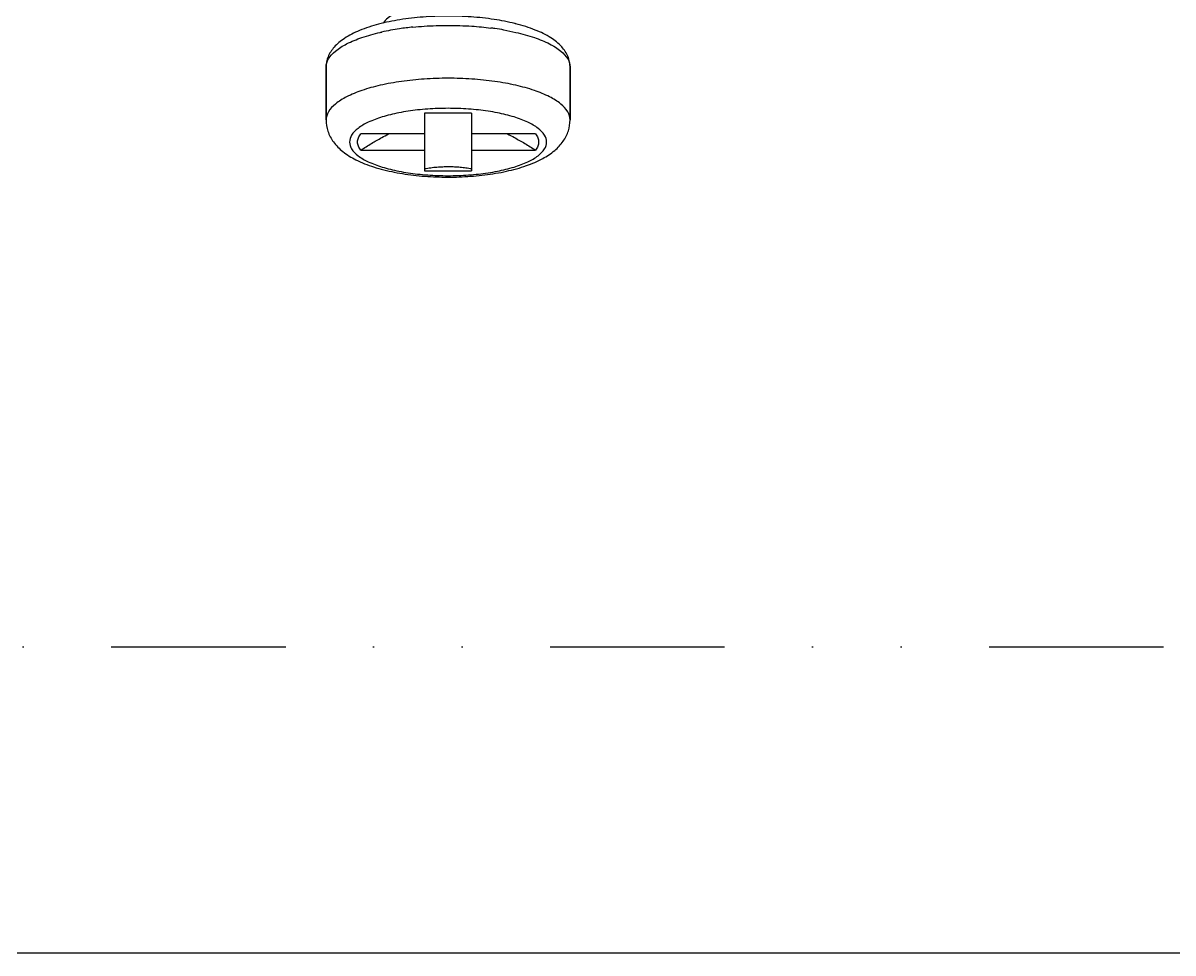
# Model space of a CAD drawing. Header units: millimetres. Extents: x 10368 to 13229, y -13270 to -11269.
# Drawn here: x 12755.9 to 12839.6, y -13205 to -13137.2 of the extents above; entities that cross this region are included whole.
import ezdxf

# ---------------------------------------------------------------- set-up
doc = ezdxf.new("R2010")
doc.units = ezdxf.units.MM
doc.linetypes.add('DIVIDE', pattern=[31.75, 12.7, -6.35, 0, -6.35, 0, -6.35])

# ---------------------------------------------------------------- blocks, each defined once
blk = doc.blocks.new('u59')
at = {"color": 7, "linetype": 'Continuous'}
for p, q in [((-224.392, 879.649), (-224.392, 883.832)), ((-220.976, 883.832), (-224.392, 883.832)), ((-220.976, 879.649), (-220.976, 883.832)), ((-224.392, 882.325), (-229.045, 882.325)), ((-216.323, 882.325), (-220.976, 882.325)), ((-229.045, 881.156), (-224.392, 881.156)), ((-220.976, 881.156), (-216.323, 881.156)), ((-231.565, 880.136), (-231.565, 876.284)), ((-231.565, 876.284), (-231.565, 880.136)), ((-213.803, 880.136), (-213.803, 876.284)), ((-213.803, 876.284), (-213.803, 880.136)), ((-224.392, 879.649), (-220.976, 879.649))]:
    blk.add_line(p, q, dxfattribs=at)
at = {"color": 2, "linetype": 'DIVIDE'}
blk.add_lwpolyline([(-633.796, 735.758), (-633.796, 879.002, -0.414214), (-594.264, 918.534), (-57.755, 918.534, -0.414214), (-18.223, 879.002), (-18.223, 735.758, -0.414214), (-57.755, 696.225), (-594.264, 696.225, -0.414214)], format="xyb", close=True, dxfattribs=at)
at = {"color": 7, "linetype": 'Continuous'}
for centre, radius, start, end in [((-224.042, 887.229), 14.542, 255.76809, 256.0679), ((-227.178, 873.074), 0.373, 173.21645, 179.95203), ((-223.272, 893.374), 20.093, 260.02725, 261.95896), ((-223.047, 894.917), 21.653, 261.94086, 262.68706), ((-222.346, 895.077), 21.815, 275.85478, 278.42279), ((-221.846, 891.851), 18.55, 278.35398, 282.44171)]:
    blk.add_arc(centre, radius, start, end, dxfattribs=at)
for points, start_tangent, end_tangent in [([(-213.803, 880.136), (-213.936, 880.95), (-214.346, 881.738), (-215.022, 882.434), (-215.978, 883.037), (-217.263, 883.554), (-218.769, 883.936), (-220.368, 884.176), (-222.03, 884.287), (-223.708, 884.274), (-225.356, 884.135), (-226.928, 883.868), (-228.387, 883.459), (-229.571, 882.943), (-230.442, 882.355), (-231.061, 881.684), (-231.438, 880.932), (-231.565, 880.136)], (0, 1), (0, -1)), ([(-215.511, 881.741), (-215.666, 882.247), (-216.129, 882.736), (-216.877, 883.181), (-217.881, 883.563), (-219.095, 883.865), (-220.466, 884.074), (-221.934, 884.18), (-223.434, 884.18), (-224.903, 884.074), (-226.273, 883.865), (-227.487, 883.563), (-228.491, 883.181), (-229.24, 882.736), (-229.702, 882.247), (-229.857, 881.741)], (0, 1), (0, -1)), ([(-220.976, 883.677), (-221.425, 883.61), (-221.866, 883.562), (-222.3, 883.536), (-222.727, 883.528), (-223.147, 883.539), (-223.564, 883.568), (-223.978, 883.614), (-224.392, 883.677)], (-0.985345, -0.170572), (-0.985345, 0.170572)), ([(-229.27, 881.741), (-229.214, 882.034), (-229.045, 882.325)], (0, 1), (0.617473, 0.786592)), ([(-227.01, 881.153), (-227.516, 881.419), (-228.258, 881.842), (-229.045, 882.325)], (-0.892342, 0.45136), (-0.846389, 0.532566)), ([(-216.323, 882.325), (-217.111, 881.842), (-217.854, 881.418), (-218.358, 881.153)], (-0.846389, -0.532566), (-0.892343, -0.451357)), ([(-216.323, 882.325), (-216.154, 882.035), (-216.098, 881.741)], (0.617473, -0.786592), (0, -1)), ([(-229.857, 881.741), (-229.702, 881.234), (-229.24, 880.745), (-228.491, 880.3), (-227.487, 879.919), (-226.273, 879.617), (-224.902, 879.408), (-223.434, 879.301), (-221.934, 879.301), (-220.466, 879.408), (-219.095, 879.617), (-217.881, 879.919), (-216.877, 880.3), (-216.128, 880.745), (-215.666, 881.234), (-215.511, 881.741)], (0, -1), (0, 1)), ([(-229.045, 881.156), (-229.214, 881.446), (-229.27, 881.741)], (-0.617473, 0.786592), (0, 1)), ([(-216.098, 881.741), (-216.154, 881.447), (-216.323, 881.156)], (0, -1), (-0.617473, -0.786592)), ([(-231.565, 880.136), (-231.394, 879.543), (-230.889, 878.973), (-230.068, 878.448), (-228.964, 877.988), (-227.618, 877.61), (-226.082, 877.33), (-224.417, 877.157), (-222.684, 877.098), (-220.952, 877.157), (-219.286, 877.33), (-217.75, 877.61), (-216.404, 877.988), (-215.3, 878.448), (-214.479, 878.973), (-213.974, 879.543), (-213.803, 880.136)], (0, -1), (0, 1)), ([(-231.565, 876.284), (-231.415, 875.53), (-230.953, 874.807), (-230.174, 874.16), (-229.031, 873.585), (-227.617, 873.133)], (0, -1), (0.969307, -0.245853)), ([(-226.752, 873.584), (-227.618, 873.759), (-228.964, 874.136), (-230.068, 874.597), (-230.889, 875.122), (-231.394, 875.692), (-231.565, 876.284)], (-0.984831, 0.173518), (0, 1)), ([(-227.543, 873.115), (-226.042, 872.818), (-224.352, 872.631), (-222.604, 872.573), (-220.86, 872.643), (-219.182, 872.84), (-217.626, 873.166), (-216.236, 873.626), (-215.137, 874.198), (-214.392, 874.834), (-213.949, 875.539), (-213.803, 876.284)], (0.97058, -0.240777), (0, 1)), ([(-213.803, 876.284), (-213.974, 875.692), (-214.479, 875.122), (-215.3, 874.597), (-216.404, 874.136), (-217.75, 873.759), (-217.85, 873.736)], (0, -1), (-0.97623, -0.216738)), ([(-220.121, 873.376), (-220.952, 873.305), (-222.684, 873.247), (-224.417, 873.305), (-225.803, 873.44)], (-0.994727, -0.10256), (-0.991862, 0.127315)), ([(-219.206, 872.193), (-218.879, 872.346), (-218.299, 872.719), (-217.962, 873.089)], (0.920435, 0.390896), (0.527098, 0.849805))]:
    blk.add_spline(points, degree=3, dxfattribs=dict(at, start_tangent=start_tangent, end_tangent=end_tangent))
at = {"layer": 'Defpoints', "color": 2}
blk.add_lwpolyline([(-665.275, 940.793), (0, 940.793), (0, 0), (-665.275, 0)], close=True, dxfattribs=at)

msp = doc.modelspace()

# ---------------------------------------------------------------- block references
at = {"rotation": 180}
msp.add_blockref('u59', (12564.199, -12264.161), dxfattribs=at)

doc.saveas('drawing.dxf')
